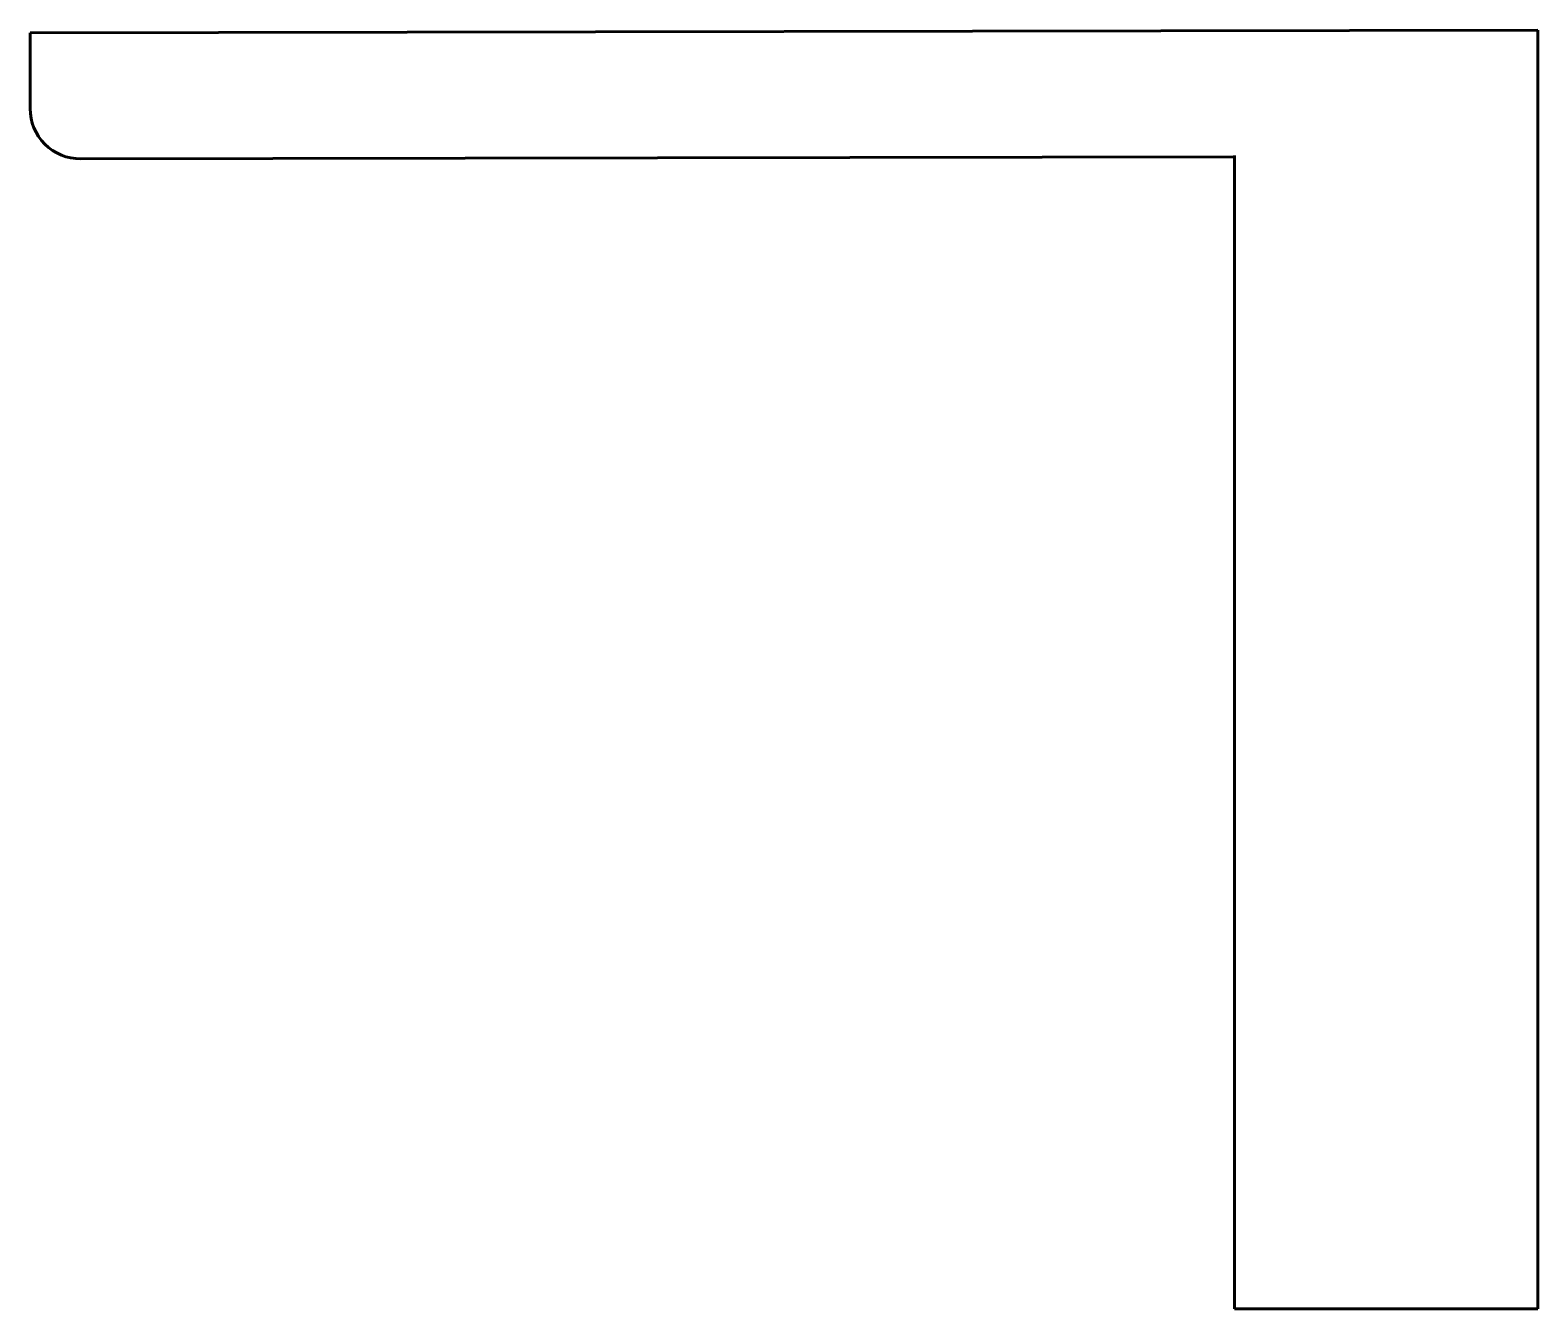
# Model space of a CAD drawing. Header units: millimetres. Extents: x -17.9 to 0, y 281.9 to 297.1.
import ezdxf

# ---------------------------------------------------------------- set-up
doc = ezdxf.new("R2010")
doc.units = ezdxf.units.MM
doc.linetypes.add('K5LT_BASIC', pattern=[0])

msp = doc.modelspace()

# ---------------------------------------------------------------- linework, layer by layer
at = {"color": 150, "linetype": 'K5LT_BASIC', "lineweight": 60, "true_color": 0x0080ff}
for p, q in [((-17.941, 297.085), (-0.006, 297.117)), ((-17.941, 296.186), (-17.941, 297.085)), ((-0.006, 297.117), (-0.006, 281.91)), ((-3.614, 295.611), (-17.34, 295.586))]:
    msp.add_line(p, q, dxfattribs=at)
for points in [[(-3.614, 281.91), (-3.614, 295.625)], [(-0.006, 281.91), (-3.614, 281.91)]]:
    msp.add_lwpolyline(points, dxfattribs=at)
msp.add_arc((-17.341, 296.186), 0.6, 180, 270.1015, dxfattribs=at)

doc.saveas('drawing.dxf')
